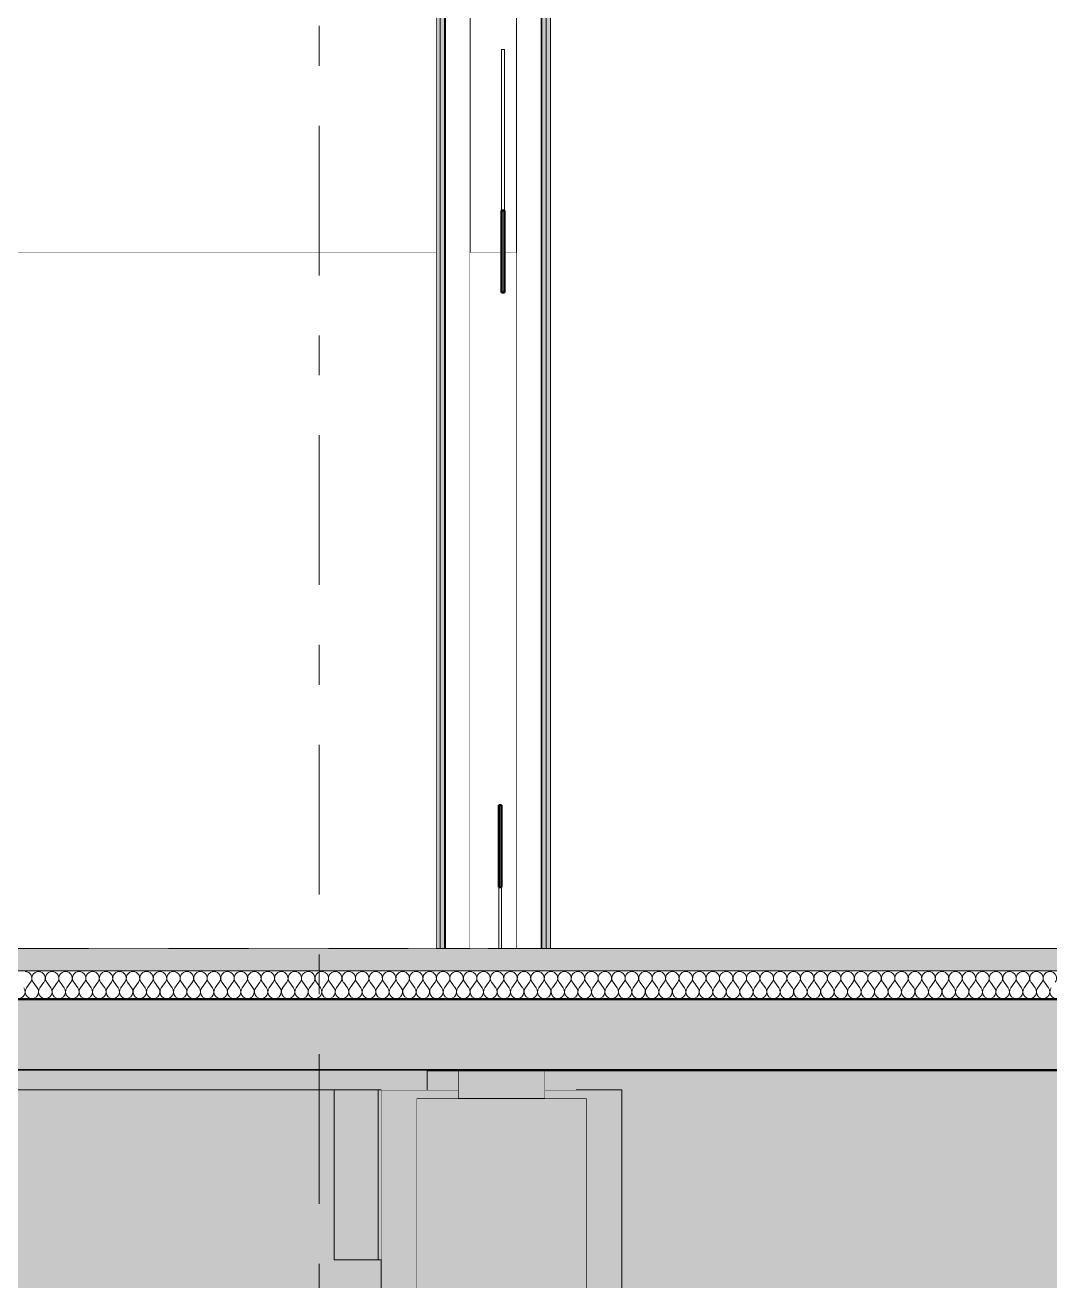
# Model space of a CAD drawing. Header units: millimetres. Extents: x -46169 to 228156, y -86316 to 18123.
# Drawn here: x 175721 to 179340, y -82286 to -77849 of the extents above; entities that cross this region are included whole.
import ezdxf
from ezdxf.enums import TextEntityAlignment as Align

# ---------------------------------------------------------------- set-up
doc = ezdxf.new("R2010")
doc.units = ezdxf.units.MM
doc.header["$MEASUREMENT"] = 0
for name, pattern in [('Dashed', [2822.222233, 1411.111116, -1411.111116]), ('Double Dashed', [1093.611073, 529.166651, -211.666656, 141.111112, -211.666656]), ('Wipeout_Contour', [1000, 0, -1000])]:
    doc.linetypes.add(name, pattern=pattern)
for name, color, linetype, lineweight, true_color in [('0_Pen_No__105', 7, 'Continuous', 15, 0xa6a6a6), ('A-230-M_FLOOR.IFC Import_Pen_No__109', 7, 'Continuous', 15, 0xa6a6a6), ('A-230-M_FLOOR.IFC Import_Pen_No__29', 7, 'Continuous', 50, 0x2a2a2a), ('A-25-M_Wall_Int_Pen_No__107', 7, 'Continuous', 15, 0xa6a6a6), ('A-25-M_Wall_Int_Pen_No__81', 7, 'Continuous', 20, 0x6a6a6a), ('New_A-15-MG_Structural_Grid_Phase_2_Pen_No__222', 7, 'Continuous', 13, 0x65af33), ('New_A-20-M_Floor_Slab_Pen_No__107', 7, 'Continuous', 15, 0xa6a6a6), ('New_A-20-M_Floor_Slab_Pen_No__109', 7, 'Continuous', 15, 0xa6a6a6), ('New_A-20-M_Floor_Slab_Pen_No__162', 7, 'Continuous', 0, 0xe47200), ('New_A-25-M_Wall_Int_Pen_No__107', 7, 'Continuous', 15, 0xa6a6a6), ('New_A-25-M_Wall_Int_Pen_No__81', 7, 'Continuous', 20, 0x6a6a6a), ('S-280-M_STRUCT_FRAME.IFC Import_Pen_No__30', 7, 'Continuous', 50, 0x2a2a2a)]:
    doc.layers.add(name, color=color, linetype=linetype, lineweight=lineweight, true_color=true_color)
for name, color, linetype in [('A-230-M_FLOOR.IFC Import', 7, 'Continuous'), ('A-25-M_Wall_Int', 7, 'Continuous'), ('New_A-15-MG_Structural_Grid_Phase_2', 7, 'Continuous'), ('New_A-20-M_Floor_Slab', 7, 'Continuous'), ('New_A-25-M_Wall_Int', 7, 'Continuous'), ('S-160-M_FOUND.IFC Import', 7, 'Continuous'), ('S-280-M_COLUMN.IFC Import', 7, 'Continuous'), ('S-280-M_STRUCT_FRAME.IFC Import', 7, 'Continuous')]:
    doc.layers.add(name, color=color, linetype=linetype)
for name, color, linetype, lineweight in [('A-25-M_Wall_Int_Pen_No__1', 7, 'Continuous', 13), ('A-95-P_Drawing_Pen_No__1', 7, 'Continuous', 13), ('A-95-P_Drawing_Pen_No__84', 8, 'Continuous', 20), ('New_A-20-M_Floor_Slab_Pen_No__1', 7, 'Continuous', 13), ('New_A-25-M_Wall_Int_Pen_No__1', 7, 'Continuous', 13), ('New_A-25-M_Wall_Int_Pen_No__87', 8, 'Continuous', 20), ('S-160-M_FOUND.IFC Import_Pen_No__1', 7, 'Continuous', 13), ('S-160-M_FOUND.IFC Import_Pen_No__4', 7, 'Continuous', 20), ('S-280-M_COLUMN.IFC Import_Pen_No__88', 8, 'Continuous', 20), ('S-280-M_STRUCT_FRAME.IFC Import_Pen_No__160', 5, 'Continuous', 200), ('S-280-M_STRUCT_FRAME.IFC Import_Pen_No__90', 8, 'Continuous', 20)]:
    doc.layers.add(name, color=color, linetype=linetype, lineweight=lineweight)
doc.styles.add('GENERATED_STYLE_1', font='')
doc.styles.get('GENERATED_STYLE_1').set_extended_font_data('Swis721 BT')
pattern_1 = [(0, (104446.8, -81110.96), (0, 779.423), [48.75, -401.25]), (0, (104671.8, -80721.25), (0, 779.423), [48.75, -401.25]), (60, (104446.8, -81110.96), (-675, 389.7114), [48.75, -401.25]), (60, (104896.8, -81110.96), (-675, 389.7114), [48.75, -401.25]), (120, (104495.5, -81110.96), (675, 389.7114), [48.75, -401.25]), (120, (104945.5, -81110.96), (675, 389.7114), [48.75, -401.25]), (0, (104446.78, -81035.96), (0, 150), [0, -150, 0, -225]), (45, (104521.78, -81035.96), (-106.06602, 106.06602), [0, -112.5, 0, -187.5])]

# ---------------------------------------------------------------- blocks, each defined once
blk = doc.blocks.new('Section Elem_81_1', base_point=(104446.8, -81111))
at = {"layer": 'New_A-25-M_Wall_Int_Pen_No__107', "linetype": 'Continuous'}
for points in [[(177172.4, -69142.9), (177172.4, -81111), (177187.4, -81111), (177187.4, -69142.9)], [(177187.4, -81111), (177202.4, -81111), (177202.4, -69142.9), (177187.4, -69142.9)]]:
    blk.add_hatch(color=256, dxfattribs=at).paths.add_polyline_path(points)
at = {"layer": 'New_A-25-M_Wall_Int_Pen_No__81', "linetype": 'Continuous', "lineweight": 0, "true_color": 0x353535}
blk.add_hatch(color=250, dxfattribs=at).paths.add_polyline_path([(177202.4, -81111), (177205.4, -81111), (177205.4, -69142.9), (177202.4, -69142.9)])
at = {"layer": 'New_A-25-M_Wall_Int_Pen_No__1', "linetype": 'Continuous'}
blk.add_line((177172.4, -69142.9), (177172.4, -81111), dxfattribs=at)
at = {"layer": 'New_A-25-M_Wall_Int_Pen_No__87', "linetype": 'Continuous'}
for p, q in [((177172.3, -78653), (177172.3, -70031)), ((177172.3, -81111), (177172.3, -78653))]:
    blk.add_line(p, q, dxfattribs=at)
at = {"color": 254, "linetype": 'Wipeout_Contour', "lineweight": 0, "ltscale": 770367.002814}
blk.add_wipeout([(177205.4, -81111), (177292.4, -81111), (177292.4, -69142.9), (177205.4, -69142.9)], dxfattribs=at).dxf.layer = 'New_A-25-M_Wall_Int'
at = {"layer": 'New_A-25-M_Wall_Int_Pen_No__1', "linetype": 'Continuous'}
for p, q in [((177187.4, -69142.9), (177187.4, -81111)), ((177202.4, -69142.9), (177202.4, -81111)), ((177205.4, -69142.9), (177205.4, -81111)), ((177292.4, -69142.9), (177292.4, -81111))]:
    blk.add_line(p, q, dxfattribs=at)
blk = doc.blocks.new('Section Elem_84_1', base_point=(104446.8, -81111))
at = {"color": 254, "linetype": 'Wipeout_Contour', "lineweight": 0, "ltscale": 2941735.148226124}
blk.add_wipeout([(178981.5, -77762.5), (177576.2, -78609.5), (177576.2, -81111), (177622.4, -81111), (177622.4, -79011), (179294.7, -79011), (179294.7, -81111), (181217.7, -81111), (181217.7, -79011), (181368.1, -79011), (181368.1, -77762.5), (179817.2, -77762.5), (179817.2, -77767), (179670.8, -77767), (179670.8, -77762.5)], dxfattribs=at).dxf.layer = 'New_A-25-M_Wall_Int'
at = {"color": 254, "linetype": 'Wipeout_Contour', "lineweight": 0, "ltscale": 2331807.78453927}
blk.add_wipeout([(177576.2, -78317.6), (177701.1, -78242.3), (177701.1, -78242.2), (177701.2, -78242.2), (177981.1, -78073.5), (177981.1, -78073.5), (177981.2, -78073.5), (178261.1, -77904.8), (178261.1, -77904.7), (178261.2, -77904.7), (178497.2, -77762.5), (177576.2, -77762.5)], dxfattribs=at).dxf.layer = 'New_A-25-M_Wall_Int'
at = {"color": 254, "linetype": 'Wipeout_Contour', "lineweight": 0, "ltscale": 3730427.460082361}
blk.add_wipeout([(177622.4, -79011), (177622.4, -81111), (179000.8, -81111), (179000.8, -81110.8), (179000.9, -81109.1), (179001.4, -81107.4), (179002.2, -81105.8), (179003.2, -81104.4), (179004.5, -81103.2), (179005.9, -81102.2), (179007.5, -81101.5), (179009.2, -81101.1), (179010.9, -81101), (179065.8, -81101), (179065.8, -81091), (179070.8, -81091), (179070.8, -81111), (179294.7, -81111), (179294.7, -79011)], dxfattribs=at).dxf.layer = 'New_A-25-M_Wall_Int'
blk = doc.blocks.new('*X183', base_point=(104446.8, -81111))
at = {"layer": 'New_A-20-M_Floor_Slab_Pen_No__107', "linetype": 'Continuous'}
for p, q in [((175725.9, -81250), (175740.2, -81230.9)), ((175764, -81250), (175749.8, -81230.9)), ((175773.6, -81250), (175787.8, -81230.9)), ((175811.7, -81250), (175797.4, -81230.9)), ((175821.2, -81250), (175835.5, -81230.9)), ((175859.3, -81250), (175845, -81230.9)), ((175868.8, -81250), (175883.1, -81230.9)), ((175906.9, -81250), (175892.6, -81230.9)), ((175916.4, -81250), (175930.7, -81230.9)), ((175954.5, -81250), (175940.2, -81230.9)), ((175964, -81250), (175978.3, -81230.9)), ((176002.1, -81250), (175987.8, -81230.9)), ((176011.7, -81250), (176025.9, -81230.9)), ((176049.8, -81250), (176035.5, -81230.9)), ((176059.3, -81250), (176073.6, -81230.9)), ((176097.4, -81250), (176083.1, -81230.9)), ((176106.9, -81250), (176121.2, -81230.9)), ((176145, -81250), (176130.7, -81230.9)), ((176154.5, -81250), (176168.8, -81230.9)), ((176192.6, -81250), (176178.3, -81230.9)), ((176202.1, -81250), (176216.4, -81230.9)), ((176240.2, -81250), (176225.9, -81230.9)), ((176249.8, -81250), (176264, -81230.9)), ((176287.8, -81250), (176273.6, -81230.9)), ((176297.4, -81250), (176311.7, -81230.9)), ((176335.5, -81250), (176321.2, -81230.9)), ((176345, -81250), (176359.3, -81230.9)), ((176383.1, -81250), (176368.8, -81230.9)), ((176392.6, -81250), (176406.9, -81230.9)), ((176430.7, -81250), (176416.4, -81230.9)), ((176440.2, -81250), (176454.5, -81230.9)), ((176478.3, -81250), (176464, -81230.9)), ((176487.8, -81250), (176502.1, -81230.9)), ((176525.9, -81250), (176511.7, -81230.9)), ((176535.5, -81250), (176549.8, -81230.9)), ((176573.6, -81250), (176559.3, -81230.9)), ((176583.1, -81250), (176597.4, -81230.9)), ((176621.2, -81250), (176606.9, -81230.9)), ((176630.7, -81250), (176645, -81230.9)), ((176668.8, -81250), (176654.5, -81230.9)), ((176678.3, -81250), (176692.6, -81230.9)), ((176716.4, -81250), (176702.1, -81230.9)), ((176725.9, -81250), (176740.2, -81230.9)), ((176764, -81250), (176749.8, -81230.9)), ((176773.6, -81250), (176787.8, -81230.9)), ((176811.7, -81250), (176797.4, -81230.9)), ((176821.2, -81250), (176835.5, -81230.9)), ((176859.3, -81250), (176845, -81230.9)), ((176868.8, -81250), (176883.1, -81230.9)), ((176906.9, -81250), (176892.6, -81230.9)), ((176916.4, -81250), (176930.7, -81230.9)), ((176954.5, -81250), (176940.2, -81230.9)), ((176964, -81250), (176978.3, -81230.9)), ((177002.1, -81250), (176987.8, -81230.9)), ((177011.7, -81250), (177025.9, -81230.9)), ((177049.8, -81250), (177035.5, -81230.9)), ((177059.3, -81250), (177073.6, -81230.9)), ((177097.4, -81250), (177083.1, -81230.9)), ((177106.9, -81250), (177121.2, -81230.9)), ((177145, -81250), (177130.7, -81230.9)), ((177154.5, -81250), (177168.8, -81230.9)), ((177192.6, -81250), (177178.3, -81230.9)), ((177202.1, -81250), (177216.4, -81230.9)), ((177240.2, -81250), (177225.9, -81230.9)), ((177249.8, -81250), (177264, -81230.9)), ((177287.8, -81250), (177273.6, -81230.9)), ((177297.4, -81250), (177311.7, -81230.9)), ((177335.5, -81250), (177321.2, -81230.9)), ((177345, -81250), (177359.3, -81230.9)), ((177383.1, -81250), (177368.8, -81230.9)), ((177392.6, -81250), (177406.9, -81230.9)), ((177430.7, -81250), (177416.4, -81230.9)), ((177440.2, -81250), (177454.5, -81230.9)), ((177478.3, -81250), (177464, -81230.9)), ((177487.8, -81250), (177502.1, -81230.9)), ((177525.9, -81250), (177511.7, -81230.9)), ((177535.5, -81250), (177549.8, -81230.9)), ((177573.6, -81250), (177559.3, -81230.9)), ((177583.1, -81250), (177597.4, -81230.9)), ((177621.2, -81250), (177606.9, -81230.9)), ((177630.7, -81250), (177645, -81230.9)), ((177668.8, -81250), (177654.5, -81230.9)), ((177678.3, -81250), (177692.6, -81230.9)), ((177716.4, -81250), (177702.1, -81230.9)), ((177725.9, -81250), (177740.2, -81230.9)), ((177764, -81250), (177749.8, -81230.9)), ((177773.6, -81250), (177787.8, -81230.9)), ((177811.7, -81250), (177797.4, -81230.9)), ((177821.2, -81250), (177835.5, -81230.9)), ((177859.3, -81250), (177845, -81230.9)), ((177868.8, -81250), (177883.1, -81230.9)), ((177906.9, -81250), (177892.6, -81230.9)), ((177916.4, -81250), (177930.7, -81230.9)), ((177954.5, -81250), (177940.2, -81230.9)), ((177964, -81250), (177978.3, -81230.9)), ((178002.1, -81250), (177987.8, -81230.9)), ((178011.7, -81250), (178025.9, -81230.9)), ((178049.8, -81250), (178035.5, -81230.9)), ((178059.3, -81250), (178073.6, -81230.9)), ((178097.4, -81250), (178083.1, -81230.9)), ((178106.9, -81250), (178121.2, -81230.9)), ((178145, -81250), (178130.7, -81230.9)), ((178154.5, -81250), (178168.8, -81230.9)), ((178192.6, -81250), (178178.3, -81230.9)), ((178202.1, -81250), (178216.4, -81230.9)), ((178240.2, -81250), (178225.9, -81230.9)), ((178249.8, -81250), (178264, -81230.9)), ((178287.8, -81250), (178273.6, -81230.9)), ((178297.4, -81250), (178311.7, -81230.9)), ((178335.5, -81250), (178321.2, -81230.9)), ((178345, -81250), (178359.3, -81230.9)), ((178383.1, -81250), (178368.8, -81230.9)), ((178392.6, -81250), (178406.9, -81230.9)), ((178430.7, -81250), (178416.4, -81230.9)), ((178440.2, -81250), (178454.5, -81230.9)), ((178478.3, -81250), (178464, -81230.9)), ((178487.8, -81250), (178502.1, -81230.9)), ((178525.9, -81250), (178511.7, -81230.9)), ((178535.5, -81250), (178549.8, -81230.9)), ((178573.6, -81250), (178559.3, -81230.9)), ((178583.1, -81250), (178597.4, -81230.9)), ((178621.2, -81250), (178606.9, -81230.9)), ((178630.7, -81250), (178645, -81230.9)), ((178668.8, -81250), (178654.5, -81230.9)), ((178678.3, -81250), (178692.6, -81230.9)), ((178716.4, -81250), (178702.1, -81230.9)), ((178725.9, -81250), (178740.2, -81230.9)), ((178764, -81250), (178749.8, -81230.9)), ((178773.6, -81250), (178787.8, -81230.9)), ((178811.7, -81250), (178797.4, -81230.9)), ((178821.2, -81250), (178835.5, -81230.9)), ((178859.3, -81250), (178845, -81230.9)), ((178868.8, -81250), (178883.1, -81230.9)), ((178906.9, -81250), (178892.6, -81230.9)), ((178916.4, -81250), (178930.7, -81230.9)), ((178954.5, -81250), (178940.2, -81230.9)), ((178964, -81250), (178978.3, -81230.9)), ((179002.1, -81250), (178987.8, -81230.9)), ((179011.7, -81250), (179025.9, -81230.9)), ((179049.8, -81250), (179035.5, -81230.9)), ((179059.3, -81250), (179073.6, -81230.9)), ((179097.4, -81250), (179083.1, -81230.9)), ((179106.9, -81250), (179121.2, -81230.9)), ((179145, -81250), (179130.7, -81230.9)), ((179154.5, -81250), (179168.8, -81230.9)), ((179192.6, -81250), (179178.3, -81230.9)), ((179202.1, -81250), (179216.4, -81230.9)), ((179240.2, -81250), (179225.9, -81230.9)), ((179249.8, -81250), (179264, -81230.9)), ((179287.8, -81250), (179273.6, -81230.9)), ((179297.4, -81250), (179311.7, -81230.9)), ((179335.5, -81250), (179321.2, -81230.9))]:
    blk.add_line(p, q, dxfattribs=at)
for centre, start, end in [((175721.2, -81216.7), 323.1301, 90), ((175768.8, -81216.7), 90, 216.8699), ((175768.8, -81216.7), 323.1301, 90), ((175816.4, -81216.7), 90, 216.8699), ((175816.4, -81216.7), 323.1301, 90), ((175864, -81216.7), 90, 216.8699), ((175864, -81216.7), 323.1301, 90), ((175911.7, -81216.7), 90, 216.8699), ((175911.7, -81216.7), 323.1301, 90), ((175959.3, -81216.7), 90, 216.8699), ((175959.3, -81216.7), 323.1301, 90), ((176006.9, -81216.7), 90, 216.8699), ((176006.9, -81216.7), 323.1301, 90), ((176054.5, -81216.7), 90, 216.8699), ((176054.5, -81216.7), 323.1301, 90), ((176102.1, -81216.7), 90, 216.8699), ((176102.1, -81216.7), 323.1301, 90), ((176149.8, -81216.7), 90, 216.8699), ((176149.8, -81216.7), 323.1301, 90), ((176197.4, -81216.7), 90, 216.8699), ((176197.4, -81216.7), 323.1301, 90), ((176245, -81216.7), 90, 216.8699), ((176245, -81216.7), 323.1301, 90), ((176292.6, -81216.7), 90, 216.8699), ((176292.6, -81216.7), 323.1301, 90), ((176340.2, -81216.7), 90, 216.8699), ((176340.2, -81216.7), 323.1301, 90), ((176387.8, -81216.7), 90, 216.8699), ((176387.8, -81216.7), 323.1301, 90), ((176435.5, -81216.7), 90, 216.8699), ((176435.5, -81216.7), 323.1301, 90), ((176483.1, -81216.7), 90, 216.8699), ((176483.1, -81216.7), 323.1301, 90), ((176530.7, -81216.7), 90, 216.8699), ((176530.7, -81216.7), 323.1301, 90), ((176578.3, -81216.7), 90, 216.8699), ((176578.3, -81216.7), 323.1301, 90), ((176625.9, -81216.7), 90, 216.8699), ((176625.9, -81216.7), 323.1301, 90), ((176673.6, -81216.7), 90, 216.8699), ((176673.6, -81216.7), 323.1301, 90), ((176721.2, -81216.7), 90, 216.8699), ((176721.2, -81216.7), 323.1301, 90), ((176768.8, -81216.7), 90, 216.8699), ((176768.8, -81216.7), 323.1301, 90), ((176816.4, -81216.7), 90, 216.8699), ((176816.4, -81216.7), 323.1301, 90), ((176864, -81216.7), 90, 216.8699), ((176864, -81216.7), 323.1301, 90), ((176911.7, -81216.7), 90, 216.8699), ((176911.7, -81216.7), 323.1301, 90), ((176959.3, -81216.7), 90, 216.8699), ((176959.3, -81216.7), 323.1301, 90), ((177006.9, -81216.7), 90, 216.8699), ((177006.9, -81216.7), 323.1301, 90), ((177054.5, -81216.7), 90, 216.8699), ((177054.5, -81216.7), 323.1301, 90), ((177102.1, -81216.7), 90, 216.8699), ((177102.1, -81216.7), 323.1301, 90), ((177149.8, -81216.7), 90, 216.8699), ((177149.8, -81216.7), 323.1301, 90), ((177197.4, -81216.7), 90, 216.8699), ((177197.4, -81216.7), 323.1301, 90), ((177245, -81216.7), 90, 216.8699), ((177245, -81216.7), 323.1301, 90), ((177292.6, -81216.7), 90, 216.8699), ((177292.6, -81216.7), 323.1301, 90), ((177340.2, -81216.7), 90, 216.8699), ((177340.2, -81216.7), 323.1301, 90), ((177387.8, -81216.7), 90, 216.8699), ((177387.8, -81216.7), 323.1301, 90), ((177435.5, -81216.7), 90, 216.8699), ((177435.5, -81216.7), 323.1301, 90), ((177483.1, -81216.7), 90, 216.8699), ((177483.1, -81216.7), 323.1301, 90), ((177530.7, -81216.7), 90, 216.8699), ((177530.7, -81216.7), 323.1301, 90), ((177578.3, -81216.7), 90, 216.8699), ((177578.3, -81216.7), 323.1301, 90), ((177625.9, -81216.7), 90, 216.8699), ((177625.9, -81216.7), 323.1301, 90), ((177673.6, -81216.7), 90, 216.8699), ((177673.6, -81216.7), 323.1301, 90), ((177721.2, -81216.7), 90, 216.8699), ((177721.2, -81216.7), 323.1301, 90), ((177768.8, -81216.7), 90, 216.8699), ((177768.8, -81216.7), 323.1301, 90), ((177816.4, -81216.7), 90, 216.8699), ((177816.4, -81216.7), 323.1301, 90), ((177864, -81216.7), 90, 216.8699), ((177864, -81216.7), 323.1301, 90), ((177911.7, -81216.7), 90, 216.8699), ((177911.7, -81216.7), 323.1301, 90), ((177959.3, -81216.7), 90, 216.8699), ((177959.3, -81216.7), 323.1301, 90), ((178006.9, -81216.7), 90, 216.8699), ((178006.9, -81216.7), 323.1301, 90), ((178054.5, -81216.7), 90, 216.8699), ((178054.5, -81216.7), 323.1301, 90), ((178102.1, -81216.7), 90, 216.8699), ((178102.1, -81216.7), 323.1301, 90), ((178149.8, -81216.7), 90, 216.8699), ((178149.8, -81216.7), 323.1301, 90), ((178197.4, -81216.7), 90, 216.8699), ((178197.4, -81216.7), 323.1301, 90), ((178245, -81216.7), 90, 216.8699), ((178245, -81216.7), 323.1301, 90), ((178292.6, -81216.7), 90, 216.8699), ((178292.6, -81216.7), 323.1301, 90), ((178340.2, -81216.7), 90, 216.8699), ((178340.2, -81216.7), 323.1301, 90), ((178387.8, -81216.7), 90, 216.8699), ((178387.8, -81216.7), 323.1301, 90), ((178435.5, -81216.7), 90, 216.8699), ((178435.5, -81216.7), 323.1301, 90), ((178483.1, -81216.7), 90, 216.8699), ((178483.1, -81216.7), 323.1301, 90), ((178530.7, -81216.7), 90, 216.8699), ((178530.7, -81216.7), 323.1301, 90), ((178578.3, -81216.7), 90, 216.8699), ((178578.3, -81216.7), 323.1301, 90), ((178625.9, -81216.7), 90, 216.8699), ((178625.9, -81216.7), 323.1301, 90), ((178673.6, -81216.7), 90, 216.8699), ((178673.6, -81216.7), 323.1301, 90), ((178721.2, -81216.7), 90, 216.8699), ((178721.2, -81216.7), 323.1301, 90), ((178768.8, -81216.7), 90, 216.8699), ((178768.8, -81216.7), 323.1301, 90), ((178816.4, -81216.7), 90, 216.8699), ((178816.4, -81216.7), 323.1301, 90), ((178864, -81216.7), 90, 216.8699), ((178864, -81216.7), 323.1301, 90), ((178911.7, -81216.7), 90, 216.8699), ((178911.7, -81216.7), 323.1301, 90), ((178959.3, -81216.7), 90, 216.8699), ((178959.3, -81216.7), 323.1301, 90), ((179006.9, -81216.7), 90, 216.8699), ((179006.9, -81216.7), 323.1301, 90), ((179054.5, -81216.7), 90, 216.8699), ((179054.5, -81216.7), 323.1301, 90), ((179102.1, -81216.7), 90, 216.8699), ((179102.1, -81216.7), 323.1301, 90), ((179149.8, -81216.7), 90, 216.8699), ((179149.8, -81216.7), 323.1301, 90), ((179197.4, -81216.7), 90, 216.8699), ((179197.4, -81216.7), 323.1301, 90), ((179245, -81216.7), 90, 216.8699), ((179245, -81216.7), 323.1301, 90), ((179292.6, -81216.7), 90, 216.8699), ((179292.6, -81216.7), 323.1301, 90), ((179340.2, -81216.7), 90, 216.8699), ((179340.2, -81216.7), 323.1301, 90), ((175697.4, -81264.3), 143.1301, 36.8699), ((175745, -81264.3), 143.1301, 36.8699), ((175792.6, -81264.3), 143.1301, 36.8699), ((175840.2, -81264.3), 143.1301, 36.8699), ((175887.8, -81264.3), 143.1301, 36.8699), ((175935.5, -81264.3), 143.1301, 36.8699), ((175983.1, -81264.3), 143.1301, 36.8699), ((176030.7, -81264.3), 143.1301, 36.8699), ((176078.3, -81264.3), 143.1301, 36.8699), ((176125.9, -81264.3), 143.1301, 36.8699), ((176173.6, -81264.3), 143.1301, 36.8699), ((176221.2, -81264.3), 143.1301, 36.8699), ((176268.8, -81264.3), 143.1301, 36.8699), ((176316.4, -81264.3), 143.1301, 36.8699), ((176364, -81264.3), 143.1301, 36.8699), ((176411.7, -81264.3), 143.1301, 36.8699), ((176459.3, -81264.3), 143.1301, 36.8699), ((176506.9, -81264.3), 143.1301, 36.8699), ((176554.5, -81264.3), 143.1301, 36.8699), ((176602.1, -81264.3), 143.1301, 36.8699), ((176649.8, -81264.3), 143.1301, 36.8699), ((176697.4, -81264.3), 143.1301, 36.8699), ((176745, -81264.3), 143.1301, 36.8699), ((176792.6, -81264.3), 143.1301, 36.8699), ((176840.2, -81264.3), 143.1301, 36.8699), ((176887.8, -81264.3), 143.1301, 36.8699), ((176935.5, -81264.3), 143.1301, 36.8699), ((176983.1, -81264.3), 143.1301, 36.8699), ((177030.7, -81264.3), 143.1301, 36.8699), ((177078.3, -81264.3), 143.1301, 36.8699), ((177125.9, -81264.3), 143.1301, 36.8699), ((177173.6, -81264.3), 143.1301, 36.8699), ((177221.2, -81264.3), 143.1301, 36.8699), ((177268.8, -81264.3), 143.1301, 36.8699), ((177316.4, -81264.3), 143.1301, 36.8699), ((177364, -81264.3), 143.1301, 36.8699), ((177411.7, -81264.3), 143.1301, 36.8699), ((177459.3, -81264.3), 143.1301, 36.8699), ((177506.9, -81264.3), 143.1301, 36.8699), ((177554.5, -81264.3), 143.1301, 36.8699), ((177602.1, -81264.3), 143.1301, 36.8699), ((177649.8, -81264.3), 143.1301, 36.8699), ((177697.4, -81264.3), 143.1301, 36.8699), ((177745, -81264.3), 143.1301, 36.8699), ((177792.6, -81264.3), 143.1301, 36.8699), ((177840.2, -81264.3), 143.1301, 36.8699), ((177887.8, -81264.3), 143.1301, 36.8699), ((177935.5, -81264.3), 143.1301, 36.8699), ((177983.1, -81264.3), 143.1301, 36.8699), ((178030.7, -81264.3), 143.1301, 36.8699), ((178078.3, -81264.3), 143.1301, 36.8699), ((178125.9, -81264.3), 143.1301, 36.8699), ((178173.6, -81264.3), 143.1301, 36.8699), ((178221.2, -81264.3), 143.1301, 36.8699), ((178268.8, -81264.3), 143.1301, 36.8699), ((178316.4, -81264.3), 143.1301, 36.8699), ((178364, -81264.3), 143.1301, 36.8699), ((178411.7, -81264.3), 143.1301, 36.8699), ((178459.3, -81264.3), 143.1301, 36.8699), ((178506.9, -81264.3), 143.1301, 36.8699), ((178554.5, -81264.3), 143.1301, 36.8699), ((178602.1, -81264.3), 143.1301, 36.8699), ((178649.8, -81264.3), 143.1301, 36.8699), ((178697.4, -81264.3), 143.1301, 36.8699), ((178745, -81264.3), 143.1301, 36.8699), ((178792.6, -81264.3), 143.1301, 36.8699), ((178840.2, -81264.3), 143.1301, 36.8699), ((178887.8, -81264.3), 143.1301, 36.8699), ((178935.5, -81264.3), 143.1301, 36.8699), ((178983.1, -81264.3), 143.1301, 36.8699), ((179030.7, -81264.3), 143.1301, 36.8699), ((179078.3, -81264.3), 143.1301, 36.8699), ((179125.9, -81264.3), 143.1301, 36.8699), ((179173.6, -81264.3), 143.1301, 36.8699), ((179221.2, -81264.3), 143.1301, 36.8699), ((179268.8, -81264.3), 143.1301, 36.8699), ((179316.4, -81264.3), 143.1301, 36.8699), ((179364, -81264.3), 143.1301, 36.8699)]:
    blk.add_arc(centre, 23.8, start, end, dxfattribs=at)
blk = doc.blocks.new('Section Elem_146_1', base_point=(104446.8, -81111))
at = {"color": 254, "linetype": 'Wipeout_Contour', "lineweight": 0, "ltscale": 1154663.639280361}
blk.add_wipeout([(181470.3, -81190), (181470.3, -81186), (181368.1, -81186), (181368.1, -81111), (160483.1, -81111), (160483.1, -81190)], dxfattribs=at).dxf.layer = 'New_A-20-M_Floor_Slab'
at = {"layer": 'New_A-20-M_Floor_Slab_Pen_No__109', "linetype": 'Continuous'}
h = blk.add_hatch(dxfattribs=at)
h.set_pattern_fill('Lightweight_Concrete_0001', color=256, style=0, pattern_type=2)
h.set_pattern_definition(pattern_1)
h.paths.add_polyline_path([(181470.3, -81190), (181470.3, -81186), (181368.1, -81186), (181368.1, -81111), (160483.1, -81111), (160483.1, -81190)])
at = {"layer": 'New_A-20-M_Floor_Slab_Pen_No__162', "linetype": 'Continuous'}
blk.add_hatch(color=256, dxfattribs=at).paths.add_polyline_path([(181470.3, -81190.5), (181470.3, -81190), (160483.1, -81190), (160483.1, -81190.5)])
at = {"layer": 'New_A-20-M_Floor_Slab_Pen_No__1', "linetype": 'Continuous'}
for p, q in [((177456.2, -81111), (177292.4, -81111)), ((181368.1, -81111), (177576.2, -81111))]:
    blk.add_line(p, q, dxfattribs=at)
at = {"layer": 'New_A-20-M_Floor_Slab_Pen_No__1', "linetype": 'Continuous', "flags": 128}
for points in [[(177172.4, -81111), (160483.1, -81111), (138338.7, -81111), (126599.8, -81111), (105107.6, -81111)], [(177292.4, -81111), (177205.4, -81111), (177202.4, -81111), (177187.4, -81111), (177172.4, -81111)], [(177576.2, -81111), (177561.2, -81111), (177546.2, -81111), (177543.2, -81111), (177456.2, -81111)]]:
    blk.add_lwpolyline(points, dxfattribs=at)
at = {"color": 254, "linetype": 'Wipeout_Contour', "lineweight": 0, "ltscale": 757399.620549}
blk.add_wipeout([(160483.1, -81290.5), (181470.3, -81290.5), (181470.3, -81190.5), (160483.1, -81190.5)], dxfattribs=at).dxf.layer = 'New_A-20-M_Floor_Slab'
at = {"layer": 'New_A-20-M_Floor_Slab_Pen_No__1', "linetype": 'Continuous', "flags": 128}
for points in [[(181470.3, -81190), (160483.1, -81190), (138338.7, -81190), (126599.8, -81190), (105107.6, -81190)], [(181470.3, -81190.5), (160483.1, -81190.5), (138338.7, -81190.5), (126599.8, -81190.5), (105107.6, -81190.5)], [(181470.3, -81290.5), (160483.1, -81290.5), (138338.7, -81290.5), (126599.8, -81290.5), (105107.6, -81290.5)]]:
    blk.add_lwpolyline(points, dxfattribs=at)
at = {"layer": 'New_A-20-M_Floor_Slab'}
blk.add_blockref('*X183', (104446.8, -81111), dxfattribs=at)
blk = doc.blocks.new('Section Elem_166_1', base_point=(104446.8, -81111))
at = {"layer": 'New_A-25-M_Wall_Int_Pen_No__87', "linetype": 'Continuous'}
for p, q in [((177292.4, -78653), (177403.8, -78653)), ((177413.8, -78653), (177456.2, -78653))]:
    blk.add_line(p, q, dxfattribs=at)
at = {"color": 254, "linetype": 'Wipeout_Contour', "lineweight": 0, "ltscale": 741750.815252}
blk.add_wipeout([(162451.5, -78653), (177172.4, -78653), (177172.4, -70031), (162451.5, -70031)], dxfattribs=at).dxf.layer = 'New_A-25-M_Wall_Int'
at = {"layer": 'New_A-25-M_Wall_Int_Pen_No__87', "linetype": 'Continuous'}
blk.add_line((168353.4, -78653), (177172.4, -78653), dxfattribs=at)
blk = doc.blocks.new('Section Elem_171_1', base_point=(104446.8, -81111))
at = {"layer": 'A-25-M_Wall_Int_Pen_No__107', "linetype": 'Continuous'}
for points in [[(177546.2, -81111), (177561.2, -81111), (177561.2, -69142.9), (177546.2, -69142.9)], [(177561.2, -81111), (177576.2, -81111), (177576.2, -69142.9), (177561.2, -69142.9)]]:
    blk.add_hatch(color=256, dxfattribs=at).paths.add_polyline_path(points)
at = {"layer": 'A-25-M_Wall_Int_Pen_No__81', "linetype": 'Continuous', "lineweight": 0, "true_color": 0x353535}
blk.add_hatch(color=250, dxfattribs=at).paths.add_polyline_path([(177543.2, -81111), (177546.2, -81111), (177546.2, -69142.9), (177543.2, -69142.9)])
at = {"layer": 'A-25-M_Wall_Int_Pen_No__1', "linetype": 'Continuous'}
blk.add_line((177576.2, -69142.9), (177576.2, -81111), dxfattribs=at)
at = {"color": 254, "linetype": 'Wipeout_Contour', "lineweight": 0, "ltscale": 771290.422126}
blk.add_wipeout([(177456.2, -69142.9), (177456.2, -81111), (177543.2, -81111), (177543.2, -69142.9)], dxfattribs=at).dxf.layer = 'A-25-M_Wall_Int'
at = {"layer": 'A-25-M_Wall_Int_Pen_No__1', "linetype": 'Continuous'}
for p, q in [((177456.2, -69142.9), (177456.2, -81111)), ((177543.2, -69142.9), (177543.2, -81111)), ((177546.2, -69142.9), (177546.2, -81111)), ((177561.2, -69142.9), (177561.2, -81111))]:
    blk.add_line(p, q, dxfattribs=at)
blk = doc.blocks.new('Section Elem_173_1', base_point=(104446.8, -81111))
at = {"color": 254, "linetype": 'Wipeout_Contour', "lineweight": 0, "ltscale": 761396.729118}
blk.add_wipeout([(168353.4, -78653), (168353.4, -81111), (177172.4, -81111), (177172.4, -78653)], dxfattribs=at).dxf.layer = 'A-25-M_Wall_Int'
blk = doc.blocks.new('Section Elem_219_1', base_point=(104446.8, -81111))
at = {"color": 254, "linetype": 'Wipeout_Contour', "lineweight": 0, "ltscale": 2334332.983514593}
blk.add_wipeout([(177292.4, -78653), (177292.4, -81111), (177393.8, -81111), (177393.8, -80604.6), (177403.8, -80604.6), (177403.8, -81111), (177456.2, -81111), (177456.2, -78653), (177413.8, -78653), (177413.8, -78793.8), (177403.8, -78793.8), (177403.8, -78653)], dxfattribs=at).dxf.layer = 'S-280-M_COLUMN.IFC Import'
at = {"color": 254, "linetype": 'Wipeout_Contour', "lineweight": 0, "ltscale": 780269.266713}
blk.add_wipeout([(177393.8, -81290.5), (177250.1, -81290.5), (177250.1, -81291), (177393.8, -81291)], dxfattribs=at).dxf.layer = 'S-280-M_COLUMN.IFC Import'
at = {"color": 254, "linetype": 'Wipeout_Contour', "lineweight": 0, "ltscale": 781068.01635}
blk.add_wipeout([(177250.1, -81641), (177557.5, -81641), (177557.5, -81541), (177250.1, -81541)], dxfattribs=at).dxf.layer = 'S-280-M_COLUMN.IFC Import'
at = {"layer": 'S-280-M_COLUMN.IFC Import_Pen_No__88', "linetype": 'Continuous'}
for p, q in [((177250.1, -81290.5), (177250.1, -81291)), ((177250.1, -81541), (177250.1, -81641)), ((177557.5, -81541), (177557.5, -81641))]:
    blk.add_line(p, q, dxfattribs=at)
at = {"color": 254, "linetype": 'Wipeout_Contour', "lineweight": 0, "ltscale": 780846.364421}
blk.add_wipeout([(177403.8, -81290.5), (177403.8, -81291), (177557.5, -81291), (177557.5, -81290.5)], dxfattribs=at).dxf.layer = 'S-280-M_COLUMN.IFC Import'
at = {"layer": 'S-280-M_COLUMN.IFC Import_Pen_No__88', "linetype": 'Continuous'}
blk.add_line((177557.5, -81290.5), (177557.5, -81291), dxfattribs=at)
blk = doc.blocks.new('Section Elem_236_1', base_point=(104446.8, -81111))
at = {"color": 254, "linetype": 'Wipeout_Contour', "lineweight": 0, "ltscale": 781781.16145}
blk.add_wipeout([(177103.8, -82391), (177703.8, -82391), (177703.8, -81641), (177103.8, -81641)], dxfattribs=at).dxf.layer = 'S-160-M_FOUND.IFC Import'
at = {"layer": 'S-160-M_FOUND.IFC Import_Pen_No__4', "linetype": 'Continuous'}
for p, q in [((177103.8, -81641), (177703.8, -81641)), ((177103.8, -81641), (177103.8, -82391)), ((177703.8, -82391), (177703.8, -81641)), ((177703.8, -82391), (177103.8, -82391))]:
    blk.add_line(p, q, dxfattribs=at)
blk = doc.blocks.new('Section Elem_249_1', base_point=(104446.8, -81111))
at = {"color": 254, "linetype": 'Wipeout_Contour', "lineweight": 0, "ltscale": 1170710.903725554}
blk.add_wipeout([(177250.1, -81611), (176978.8, -81611), (176978.8, -82361), (177103.8, -82361), (177103.8, -81641), (177250.1, -81641)], dxfattribs=at).dxf.layer = 'S-160-M_FOUND.IFC Import'
at = {"color": 254, "linetype": 'Wipeout_Contour', "lineweight": 0, "ltscale": 1173901.716795238}
blk.add_wipeout([(177828.8, -81611), (177557.5, -81611), (177557.5, -81641), (177703.8, -81641), (177703.8, -82361), (177828.8, -82361)], dxfattribs=at).dxf.layer = 'S-160-M_FOUND.IFC Import'
at = {"layer": 'S-160-M_FOUND.IFC Import_Pen_No__4', "linetype": 'Continuous'}
for p, q in [((176978.8, -81611), (177250.1, -81611)), ((176978.8, -81611), (176978.8, -82361)), ((176978.8, -82361), (176978.8, -81611)), ((177557.5, -81611), (177828.8, -81611)), ((177828.8, -82361), (177828.8, -81611)), ((177103.8, -82361), (176978.8, -82361)), ((177828.8, -82361), (177703.8, -82361))]:
    blk.add_line(p, q, dxfattribs=at)
blk = doc.blocks.new('Section Elem_260_1', base_point=(104446.8, -81111))
at = {"color": 254, "linetype": 'Wipeout_Contour', "lineweight": 0, "ltscale": 780286.640095}
blk.add_wipeout([(177250.1, -81541), (177141.3, -81541), (177141.3, -81611), (177250.1, -81611)], dxfattribs=at).dxf.layer = 'S-160-M_FOUND.IFC Import'
at = {"color": 254, "linetype": 'Wipeout_Contour', "lineweight": 0, "ltscale": 781799.801376}
blk.add_wipeout([(177557.5, -81611), (177666.6, -81611), (177666.6, -81541), (177557.5, -81541)], dxfattribs=at).dxf.layer = 'S-160-M_FOUND.IFC Import'
blk = doc.blocks.new('Section Elem_261_1', base_point=(104446.8, -81111))
at = {"color": 254, "linetype": 'Wipeout_Contour', "lineweight": 0, "ltscale": 780042.277445}
blk.add_wipeout([(176978.8, -81611), (176968.3, -81611), (176968.3, -82211), (176978.8, -82211)], dxfattribs=at).dxf.layer = 'S-160-M_FOUND.IFC Import'
at = {"color": 254, "linetype": 'Wipeout_Contour', "lineweight": 0, "ltscale": 779741.582999}
blk.add_wipeout([(176813.1, -81611), (176813.1, -82211), (176968.3, -82211), (176968.3, -81611)], dxfattribs=at).dxf.layer = 'S-160-M_FOUND.IFC Import'
at = {"layer": 'S-160-M_FOUND.IFC Import_Pen_No__4', "linetype": 'Continuous'}
for p, q in [((176813.1, -82211), (176813.1, -81611)), ((176968.3, -81611), (176968.3, -82211)), ((176968.3, -82211), (176813.1, -82211)), ((176978.8, -82211), (176968.3, -82211))]:
    blk.add_line(p, q, dxfattribs=at)
blk = doc.blocks.new('Section Elem_266_1', base_point=(104446.8, -81111))
at = {"color": 254, "linetype": 'Wipeout_Contour', "lineweight": 0, "ltscale": 778734.648216}
blk.add_wipeout([(177076.4, -81290.5), (176722.5, -81290.5), (176723.2, -81291), (177077.1, -81291)], dxfattribs=at).dxf.layer = 'S-280-M_STRUCT_FRAME.IFC Import'
at = {"layer": 'S-280-M_STRUCT_FRAME.IFC Import_Pen_No__90', "linetype": 'Continuous'}
for p, q in [((176722.5, -81290.5), (176723.2, -81291)), ((177076.4, -81290.5), (177077.1, -81291))]:
    blk.add_line(p, q, dxfattribs=at)
blk = doc.blocks.new('Section Elem_267_1', base_point=(104446.8, -81111))
at = {"layer": 'S-280-M_STRUCT_FRAME.IFC Import_Pen_No__30', "linetype": 'Continuous'}
blk.add_line((177413.8, -78793.8), (177403.8, -78793.8), dxfattribs=at)
at = {"color": 254, "linetype": 'Wipeout_Contour', "lineweight": 0, "ltscale": 775548.348013}
blk.add_wipeout([(177403.8, -77934.6), (177403.8, -78503.9), (177413.8, -78503.9), (177413.8, -77934.6)], dxfattribs=at).dxf.layer = 'S-280-M_STRUCT_FRAME.IFC Import'
at = {"layer": 'S-280-M_STRUCT_FRAME.IFC Import_Pen_No__160', "linetype": 'Continuous', "lineweight": 0, "true_color": 0x00007f}
blk.add_hatch(color=176, dxfattribs=at).paths.add_polyline_path([(177403.8, -78503.9), (177403.8, -78793.8), (177413.8, -78793.8), (177413.8, -78503.9)])
at = {"layer": 'S-280-M_STRUCT_FRAME.IFC Import_Pen_No__30', "linetype": 'Continuous'}
for p, q in [((177403.8, -78503.9), (177403.8, -78793.8)), ((177413.8, -78503.9), (177403.8, -78503.9)), ((177413.8, -78503.9), (177413.8, -78793.8))]:
    blk.add_line(p, q, dxfattribs=at)
at = {"layer": 'S-280-M_STRUCT_FRAME.IFC Import_Pen_No__90', "linetype": 'Continuous'}
for p, q in [((177403.8, -78503.9), (177403.8, -77934.6)), ((177413.8, -77934.6), (177403.8, -77934.6)), ((177413.8, -78503.9), (177413.8, -77934.6))]:
    blk.add_line(p, q, dxfattribs=at)
blk = doc.blocks.new('Section Elem_268_1', base_point=(104446.8, -81111))
at = {"layer": 'S-280-M_STRUCT_FRAME.IFC Import_Pen_No__30', "linetype": 'Continuous'}
blk.add_line((177403.8, -80604.6), (177393.8, -80604.6), dxfattribs=at)
at = {"color": 254, "linetype": 'Wipeout_Contour', "lineweight": 0, "ltscale": 780069.692552}
blk.add_wipeout([(177403.8, -80894.6), (177393.8, -80894.6), (177393.8, -81111), (177403.8, -81111)], dxfattribs=at).dxf.layer = 'S-280-M_STRUCT_FRAME.IFC Import'
at = {"color": 254, "linetype": 'Wipeout_Contour', "lineweight": 0, "ltscale": 780548.703313}
blk.add_wipeout([(177393.8, -81290.5), (177393.8, -81291), (177403.8, -81291), (177403.8, -81290.5)], dxfattribs=at).dxf.layer = 'S-280-M_STRUCT_FRAME.IFC Import'
at = {"layer": 'S-280-M_STRUCT_FRAME.IFC Import_Pen_No__160', "linetype": 'Continuous', "lineweight": 0, "true_color": 0x00007f}
blk.add_hatch(color=176, dxfattribs=at).paths.add_polyline_path([(177393.8, -80604.6), (177393.8, -80894.6), (177403.8, -80894.6), (177403.8, -80604.6)])
at = {"layer": 'S-280-M_STRUCT_FRAME.IFC Import_Pen_No__30', "linetype": 'Continuous'}
for p, q in [((177393.8, -80604.6), (177393.8, -80894.6)), ((177403.8, -80604.6), (177403.8, -80894.6)), ((177403.8, -80894.6), (177393.8, -80894.6))]:
    blk.add_line(p, q, dxfattribs=at)
at = {"layer": 'S-280-M_STRUCT_FRAME.IFC Import_Pen_No__90', "linetype": 'Continuous'}
for p, q in [((177393.8, -80894.6), (177393.8, -81111)), ((177403.8, -80894.6), (177403.8, -81111)), ((177393.8, -81290.5), (177393.8, -81291)), ((177403.8, -81290.5), (177403.8, -81291))]:
    blk.add_line(p, q, dxfattribs=at)
blk = doc.blocks.new('Section Elem_327_1', base_point=(104446.8, -81111))
at = {"layer": 'S-160-M_FOUND.IFC Import_Pen_No__1', "linetype": 'Continuous'}
for p, q in [((172148.3, -81291), (172148.3, -81290.5)), ((177128.8, -81291), (177128.8, -81290.5)), ((172148.3, -81611), (172148.3, -81541)), ((177128.8, -81611), (177128.8, -81541))]:
    blk.add_line(p, q, dxfattribs=at)
blk = doc.blocks.new('Section Elem_368_1', base_point=(104446.8, -81111))
at = {"color": 254, "linetype": 'Wipeout_Contour', "lineweight": 0, "ltscale": 758229.6749}
blk.add_wipeout([(160483.1, -81541), (181759.5, -81541), (181759.5, -81291), (160483.1, -81291)], dxfattribs=at).dxf.layer = 'A-230-M_FLOOR.IFC Import'
at = {"layer": 'A-230-M_FLOOR.IFC Import_Pen_No__109', "linetype": 'Continuous'}
h = blk.add_hatch(dxfattribs=at)
h.set_pattern_fill('Lightweight_Concrete_0001', color=256, style=0, pattern_type=2)
h.set_pattern_definition(pattern_1)
h.paths.add_polyline_path([(160483.1, -81541), (181759.5, -81541), (181759.5, -81291), (160483.1, -81291)])
at = {"layer": 'A-230-M_FLOOR.IFC Import_Pen_No__29', "linetype": 'Continuous', "flags": 128}
for points in [[(181397.8, -81291), (160483.1, -81291), (138338.7, -81291), (126599.8, -81291), (105107.6, -81291)], [(181759.5, -81541), (160483.1, -81541), (159497.9, -81541)]]:
    blk.add_lwpolyline(points, dxfattribs=at)
blk = doc.blocks.new('Section Elem_369_1', base_point=(104446.8, -81111))
at = {"color": 254, "linetype": 'Wipeout_Contour', "lineweight": 0, "ltscale": 761750.71168}
blk.add_wipeout([(172135.9, -81290.5), (172135.9, -81291), (172295.6, -81291), (172296.4, -81290.5)], dxfattribs=at).dxf.layer = 'S-280-M_STRUCT_FRAME.IFC Import'
at = {"color": 254, "linetype": 'Wipeout_Contour', "lineweight": 0, "ltscale": 770706.153332}
blk.add_wipeout([(172649.5, -81291), (176723.2, -81291), (176722.5, -81290.5), (172650.3, -81290.5)], dxfattribs=at).dxf.layer = 'S-280-M_STRUCT_FRAME.IFC Import'
at = {"color": 254, "linetype": 'Wipeout_Contour', "lineweight": 0, "ltscale": 779495.045135}
blk.add_wipeout([(177141.3, -81290.5), (177076.4, -81290.5), (177077.1, -81291), (177141.3, -81291)], dxfattribs=at).dxf.layer = 'S-280-M_STRUCT_FRAME.IFC Import'
at = {"color": 254, "linetype": 'Wipeout_Contour', "lineweight": 0, "ltscale": 1337037.487902083}
blk.add_wipeout([(172135.9, -81611), (173999.1, -81611), (173929.1, -81541), (172284.6, -81541), (172264.2, -81554.9), (172254.6, -81541), (172135.9, -81541)], dxfattribs=at).dxf.layer = 'S-280-M_STRUCT_FRAME.IFC Import'
at = {"color": 254, "linetype": 'Wipeout_Contour', "lineweight": 0, "ltscale": 775558.048418}
blk.add_wipeout([(174679.1, -81541), (174609.1, -81611), (177141.3, -81611), (177141.3, -81541)], dxfattribs=at).dxf.layer = 'S-280-M_STRUCT_FRAME.IFC Import'
at = {"layer": 'S-280-M_STRUCT_FRAME.IFC Import_Pen_No__90', "linetype": 'Continuous'}
for p, q in [((172135.9, -81290.5), (172135.9, -81291)), ((177141.3, -81290.5), (177141.3, -81291)), ((172135.9, -81541), (172135.9, -81611)), ((177141.3, -81541), (177141.3, -81611)), ((172298.3, -81611), (173999.1, -81611)), ((174609.1, -81611), (176978.8, -81611))]:
    blk.add_line(p, q, dxfattribs=at)
blk = doc.blocks.new('Section Elem_374_1', base_point=(104446.8, -81111))
at = {"color": 254, "linetype": 'Wipeout_Contour', "lineweight": 0, "ltscale": 779810.169847}
blk.add_wipeout([(177141.3, -81291), (177250.1, -81291), (177250.1, -81290.5), (177141.3, -81290.5)], dxfattribs=at).dxf.layer = 'A-230-M_FLOOR.IFC Import'
at = {"color": 254, "linetype": 'Wipeout_Contour', "lineweight": 0, "ltscale": 781324.253698}
blk.add_wipeout([(177666.6, -81290.5), (177557.5, -81290.5), (177557.5, -81291), (177666.6, -81291)], dxfattribs=at).dxf.layer = 'A-230-M_FLOOR.IFC Import'
blk = doc.blocks.new('Standard grid marker[12]_1', base_point=(176759.9, -59706.3))
at = {"layer": 'New_A-15-MG_Structural_Grid_Phase_2_Pen_No__222', "linetype": 'Double Dashed'}
blk.add_line((176759.9, -60706.3), (176759.9, -84111), dxfattribs=at)
at = {"layer": 'New_A-15-MG_Structural_Grid_Phase_2_Pen_No__222', "style": 'GENERATED_STYLE_1'}
for tag, p in [('AC_MarkerText_1_0', (176759.9, -59162.9)), ('AC_MarkerText_1_1', (176759.9, -85567.6))]:
    blk.add_attdef(tag, text='', height=350, rotation=360, dxfattribs=at).set_placement(p, align=Align.MIDDLE_CENTER)
blk = doc.blocks.new('A03 Atrium Longitudinal Section_STORY_MARKER', base_point=(104446.8, -81111))
at = {"layer": '0_Pen_No__105', "linetype": 'Dashed', "ltscale": 0.2}
blk.add_line((105107.6, -81111), (184115, -81111), dxfattribs=at)

msp = doc.modelspace()

# ---------------------------------------------------------------- block references
at = {"layer": 'New_A-25-M_Wall_Int'}
for name in ['Section Elem_81_1', 'Section Elem_84_1']:
    msp.add_blockref(name, (104446.8, -81111), dxfattribs=at)

# ---------------------------------------------------------------- next in the draw order: block references
at = {"layer": 'New_A-20-M_Floor_Slab'}
msp.add_blockref('Section Elem_146_1', (104446.8, -81111), dxfattribs=at)
at = {"layer": 'New_A-25-M_Wall_Int'}
msp.add_blockref('Section Elem_166_1', (104446.8, -81111), dxfattribs=at)

# ---------------------------------------------------------------- next in the draw order: block references
at = {"layer": 'A-25-M_Wall_Int'}
for name in ['Section Elem_173_1', 'Section Elem_171_1']:
    msp.add_blockref(name, (104446.8, -81111), dxfattribs=at)
at = {"layer": 'S-280-M_STRUCT_FRAME.IFC Import'}
msp.add_blockref('Section Elem_266_1', (104446.8, -81111), dxfattribs=at)

# ---------------------------------------------------------------- next in the draw order: block references
at = {"layer": 'S-280-M_COLUMN.IFC Import'}
msp.add_blockref('Section Elem_219_1', (104446.8, -81111), dxfattribs=at)

# ---------------------------------------------------------------- next in the draw order: block references
at = {"layer": 'S-160-M_FOUND.IFC Import'}
msp.add_blockref('Section Elem_236_1', (104446.8, -81111), dxfattribs=at)
at = {"layer": 'S-280-M_STRUCT_FRAME.IFC Import'}
for name in ['Section Elem_267_1', 'Section Elem_268_1']:
    msp.add_blockref(name, (104446.8, -81111), dxfattribs=at)

# ---------------------------------------------------------------- next in the draw order: block references
at = {"layer": 'S-160-M_FOUND.IFC Import'}
msp.add_blockref('Section Elem_249_1', (104446.8, -81111), dxfattribs=at)

# ---------------------------------------------------------------- next in the draw order: block references
for name in ['Section Elem_260_1', 'Section Elem_261_1']:
    msp.add_blockref(name, (104446.8, -81111), dxfattribs=at)

# ---------------------------------------------------------------- next in the draw order: block references
msp.add_blockref('Section Elem_327_1', (104446.8, -81111), dxfattribs=at)

# ---------------------------------------------------------------- next in the draw order: block references
at = {"layer": 'A-230-M_FLOOR.IFC Import'}
msp.add_blockref('Section Elem_368_1', (104446.8, -81111), dxfattribs=at)

# ---------------------------------------------------------------- next in the draw order: block references
at = {"layer": 'S-280-M_STRUCT_FRAME.IFC Import'}
msp.add_blockref('Section Elem_369_1', (104446.8, -81111), dxfattribs=at)

# ---------------------------------------------------------------- next in the draw order: block references
at = {"layer": 'A-230-M_FLOOR.IFC Import'}
msp.add_blockref('Section Elem_374_1', (104446.8, -81111), dxfattribs=at)

# ---------------------------------------------------------------- next in the draw order: hatches: boundary and pattern name
at = {"layer": 'A-95-P_Drawing_Pen_No__84', "linetype": 'Continuous'}
msp.add_hatch(color=256, dxfattribs=at).paths.add_polyline_path([(102971.5, -81111.1), (105107.6, -81110.9), (105107.6, -81541), (181028.1, -81541), (181028.1, -82041), (181759.5, -82041), (181759.5, -81111), (183691.7, -81111), (183691.7, -86316.2), (102971.5, -86316.2)])

# ---------------------------------------------------------------- next in the draw order: linework, layer by layer
at = {"layer": 'A-95-P_Drawing_Pen_No__1', "linetype": 'Continuous', "flags": 128}
msp.add_lwpolyline([(102971.5, -81111.1), (105107.6, -81110.9), (105107.6, -81541), (181028.1, -81541), (181028.1, -82041), (181759.5, -82041), (181759.5, -81111), (183691.7, -81111), (183691.7, -86316.2), (102971.5, -86316.2)], close=True, dxfattribs=at)

# ---------------------------------------------------------------- next in the draw order: block references
at = {"layer": 'New_A-15-MG_Structural_Grid_Phase_2', "color": 8, "linetype": 'Continuous', "lineweight": 15}
msp.add_blockref('Standard grid marker[12]_1', (176759.9, -59706.3), dxfattribs=at)

# ---------------------------------------------------------------- next in the draw order: block references
at = {"linetype": 'Continuous', "lineweight": 0}
msp.add_blockref('A03 Atrium Longitudinal Section_STORY_MARKER', (104446.8, -81111), dxfattribs=at)

doc.saveas('drawing.dxf')
